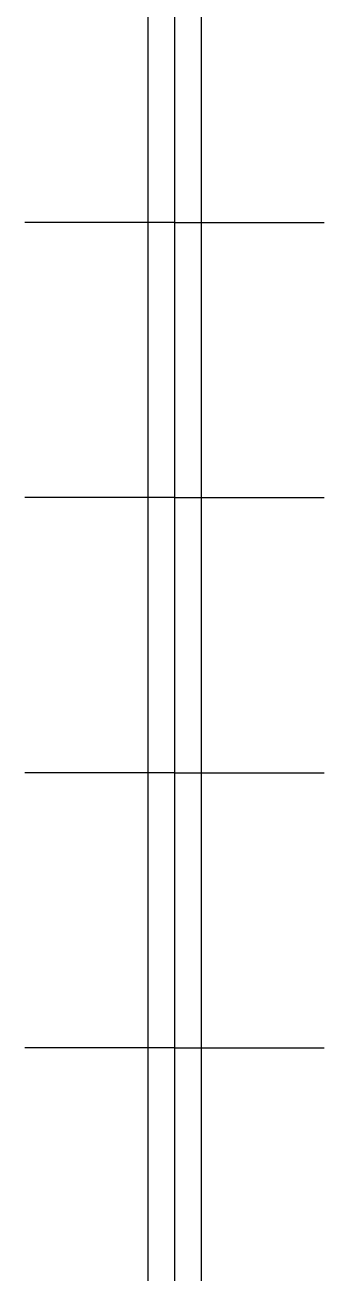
# Model space of a CAD drawing. Header units: millimetres. Extents: x -15000 to 15000, y -45082 to 2000.
# Drawn here: x -4400 to -1600, y -21395 to -9698 of the extents above; entities that cross this region are included whole.
import ezdxf

# ---------------------------------------------------------------- set-up
doc = ezdxf.new("R2010")
doc.units = ezdxf.units.MM
for name, color, linetype in [('CELIK_KIRIS_KOLON', 9, 'CONTINUOUS'), ('KABLO_TAVALARI', 6, 'CONTINUOUS'), ('MONTAJ_BORULARI', 2, 'CONTINUOUS')]:
    doc.layers.add(name, color=color, linetype=linetype)

msp = doc.modelspace()

# ---------------------------------------------------------------- linework, layer by layer
at = {"layer": 'CELIK_KIRIS_KOLON'}
for p, q in [((-3000, -11548, 5835), (-4400, -11548, 8485)), ((-3000, -11548, 5835), (-1600, -11548, 8485)), ((-3000, -14127, 6182), (-4400, -14127, 8832)), ((-3000, -14127, 6182), (-1600, -14127, 8832)), ((-3000, -16707, 6529), (-4400, -16707, 9179)), ((-3000, -16707, 6529), (-1600, -16707, 9179)), ((-3000, -19286, 6876), (-4400, -19286, 9526)), ((-3000, -19286, 6876), (-1600, -19286, 9526))]:
    msp.add_line(p, q, dxfattribs=at)
at = {"layer": 'KABLO_TAVALARI'}
for p, q in [((-3250, 1350, 4520), (-3250, -41200, 9467)), ((-3000, 1350, 4520), (-3000, -41200, 9467)), ((-2750, 1350, 4520), (-2750, -41200, 9467))]:
    msp.add_line(p, q, dxfattribs=at)
at = {"layer": 'MONTAJ_BORULARI'}
for p, q in [((-3000, -8968, 5488), (-3000, -11548, 5835)), ((-3000, -11548, 5835), (-3000, -14127, 6182)), ((-3000, -14127, 6182), (-3000, -16707, 6529)), ((-3000, -16707, 6529), (-3000, -19286, 6876)), ((-3000, -19286, 6876), (-3000, -21866, 7224))]:
    msp.add_line(p, q, dxfattribs=at)

doc.saveas('drawing.dxf')
